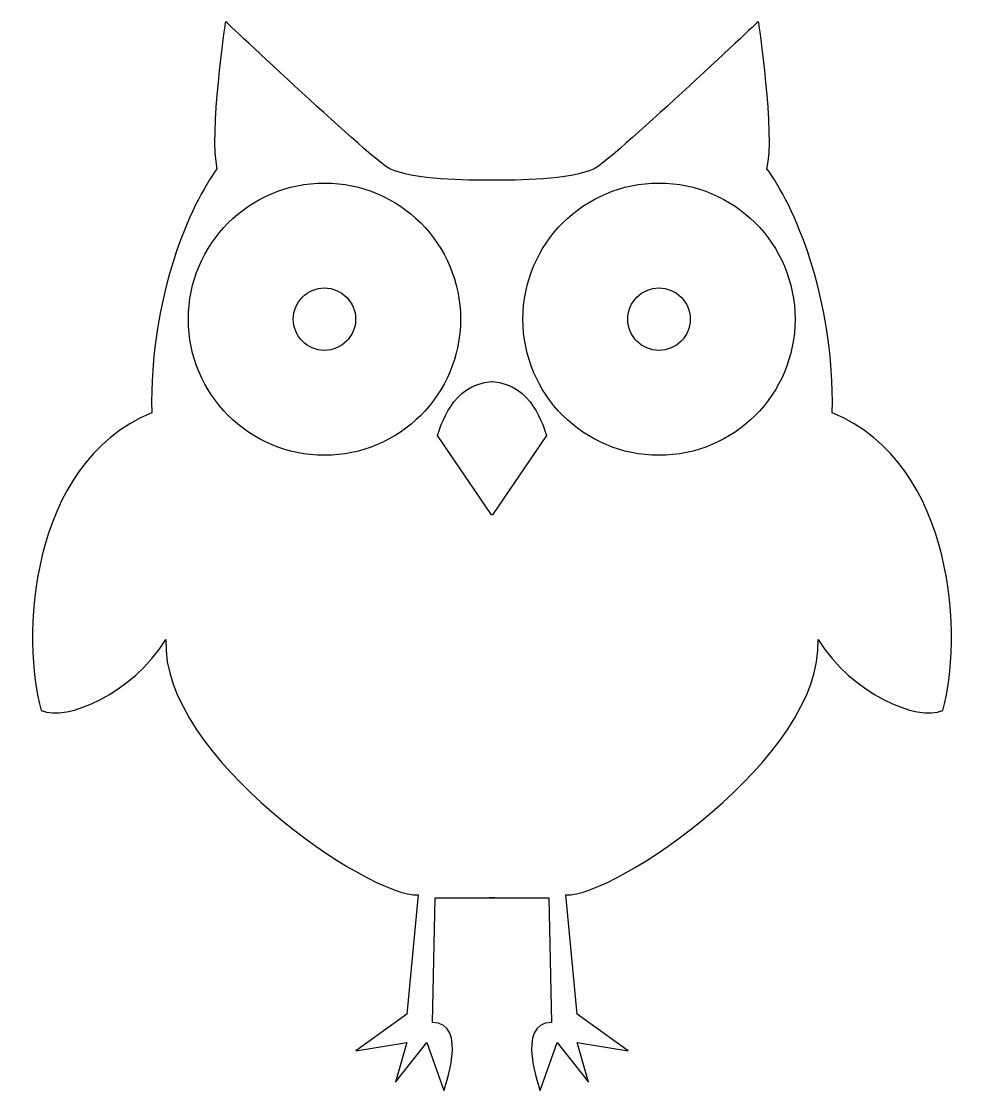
# Model space of a CAD drawing. Header units: centimetres. Extents: x -8.2 to 8.2, y -9.3 to 9.3.
import ezdxf

# ---------------------------------------------------------------- set-up
doc = ezdxf.new("R2010")
doc.units = ezdxf.units.CM
doc.header["$MEASUREMENT"] = 0
doc.layers.add('Camada 1', color=7, linetype='Continuous')

msp = doc.modelspace()

# ---------------------------------------------------------------- linework, layer by layer
at = {"layer": 'Camada 1'}
for points, knots in [([(0.04907, -5.9171), (-0.0983, -5.9171), (-0.98222, -5.9171), (-0.98222, -5.9171), (-0.98222, -5.9171), (-0.98222, -5.9171), (-1.0313, -8.07785), (-1.0313, -8.07785), (-1.0313, -8.07785), (-0.39291, -8.07785), (-0.83487, -9.25649), (-0.83487, -9.25649), (-0.83487, -9.25649), (-0.83487, -9.25649), (-1.12948, -8.42165), (-1.12948, -8.42165), (-1.12948, -8.42165), (-1.12948, -8.42165), (-1.6696, -9.10922), (-1.6696, -9.10922), (-1.6696, -9.10922), (-1.6696, -9.10922), (-1.47328, -8.42165), (-1.47328, -8.42165), (-1.47328, -8.42165), (-1.47328, -8.42165), (-2.35709, -8.56889), (-2.35709, -8.56889), (-2.35709, -8.56889), (-2.35709, -8.56889), (-1.47328, -7.93058), (-1.47328, -7.93058), (-1.47328, -7.93058), (-1.47328, -7.93058), (-1.27685, -5.86802), (-1.27685, -5.86802), (-1.27685, -5.86802), (-2.11158, -5.91707), (-5.74556, -3.46206), (-5.64729, -1.44858), (-5.64729, -1.44858), (-6.23652, -2.38161), (-7.36597, -2.87265), (-7.80793, -2.6763), (-7.80793, -2.6763), (-8.15162, -1.49766), (-8.05357, 1.59609), (-5.89282, 2.4799), (-5.89282, 2.4799), (-5.9419, 4.49317), (-5.20533, 6.11377), (-4.76337, 6.70299), (-4.76337, 6.70299), (-4.9106, 7.29219), (-4.61599, 9.25649), (-4.61599, 9.25649), (-4.61599, 9.25649), (-4.61599, 9.25649), (-2.0371, 6.82264), (-1.76786, 6.70297), (-1.76786, 6.70297), (-1.3259, 6.50654), (-0.45875, 6.50654), (-0.00002, 6.50654), (-0.00002, 6.50654), (0.45874, 6.50654), (1.32586, 6.50654), (1.76782, 6.70297), (1.76782, 6.70297), (2.03717, 6.82264), (4.61593, 9.25649), (4.61593, 9.25649), (4.61593, 9.25649), (4.61593, 9.25649), (4.91044, 7.2922), (4.76317, 6.70297), (4.76317, 6.70297), (5.20534, 6.11374), (5.94181, 4.49314), (5.89273, 2.47988), (5.89273, 2.47988), (8.05345, 1.59607), (8.15164, -1.49768), (7.80784, -2.67632), (7.80784, -2.67632), (7.36588, -2.87267), (6.23651, -2.3816), (5.64709, -1.4486), (5.64709, -1.4486), (5.74549, -3.46211), (2.11138, -5.91712), (1.27676, -5.86804), (1.27676, -5.86804), (1.27676, -5.86804), (1.47329, -7.9306), (1.47329, -7.9306), (1.47329, -7.9306), (1.47329, -7.9306), (2.357, -8.56891), (2.357, -8.56891), (2.357, -8.56891), (2.357, -8.56891), (1.47329, -8.42167), (1.47329, -8.42167), (1.47329, -8.42167), (1.47329, -8.42167), (1.66964, -9.10924), (1.66964, -9.10924), (1.66964, -9.10924), (1.66964, -9.10924), (1.12928, -8.42167), (1.12928, -8.42167), (1.12928, -8.42167), (1.12928, -8.42167), (0.8348, -9.25651), (0.8348, -9.25651), (0.8348, -9.25651), (0.8348, -9.25651), (0.39281, -8.07787), (1.03112, -8.07787), (1.03112, -8.07787), (1.03112, -8.07787), (0.98207, -5.91712), (0.98207, -5.91712), (0.98207, -5.91712), (0.98207, -5.91712), (0.09823, -5.91712), (-0.04912, -5.91712), (-0.04912, -5.91712), (-0.04912, -5.91712), (0.04907, -5.91713), (0.04907, -5.91713), (0.04907, -5.91713), (0.04907, -5.91713), (0.04907, -5.9171), (0.04907, -5.9171)], [0, 0, 0, 0, 0.02857143, 0.02857143, 0.02857143, 0.02857143, 0.05714286, 0.05714286, 0.05714286, 0.05714286, 0.08571429, 0.08571429, 0.08571429, 0.08571429, 0.11428571, 0.11428571, 0.11428571, 0.11428571, 0.14285714, 0.14285714, 0.14285714, 0.14285714, 0.17142857, 0.17142857, 0.17142857, 0.17142857, 0.2, 0.2, 0.2, 0.2, 0.22857143, 0.22857143, 0.22857143, 0.22857143, 0.25714286, 0.25714286, 0.25714286, 0.25714286, 0.28571429, 0.28571429, 0.28571429, 0.28571429, 0.31428571, 0.31428571, 0.31428571, 0.31428571, 0.34285714, 0.34285714, 0.34285714, 0.34285714, 0.37142857, 0.37142857, 0.37142857, 0.37142857, 0.4, 0.4, 0.4, 0.4, 0.42857143, 0.42857143, 0.42857143, 0.42857143, 0.45714286, 0.45714286, 0.45714286, 0.45714286, 0.48571429, 0.48571429, 0.48571429, 0.48571429, 0.51428571, 0.51428571, 0.51428571, 0.51428571, 0.54285714, 0.54285714, 0.54285714, 0.54285714, 0.57142857, 0.57142857, 0.57142857, 0.57142857, 0.6, 0.6, 0.6, 0.6, 0.62857143, 0.62857143, 0.62857143, 0.62857143, 0.65714286, 0.65714286, 0.65714286, 0.65714286, 0.68571429, 0.68571429, 0.68571429, 0.68571429, 0.71428571, 0.71428571, 0.71428571, 0.71428571, 0.74285714, 0.74285714, 0.74285714, 0.74285714, 0.77142857, 0.77142857, 0.77142857, 0.77142857, 0.8, 0.8, 0.8, 0.8, 0.82857143, 0.82857143, 0.82857143, 0.82857143, 0.85714286, 0.85714286, 0.85714286, 0.85714286, 0.88571429, 0.88571429, 0.88571429, 0.88571429, 0.91428571, 0.91428571, 0.91428571, 0.91428571, 0.94285714, 0.94285714, 0.94285714, 0.94285714, 1, 1, 1, 1]), ([(-2.90194, 1.74333), (-1.60016, 1.74333), (-0.54487, 2.79862), (-0.54487, 4.1004), (-0.54487, 4.1004), (-0.54487, 5.40218), (-1.60016, 6.45747), (-2.90194, 6.45747), (-2.90194, 6.45747), (-4.20372, 6.45747), (-5.25901, 5.40215), (-5.25901, 4.1004), (-5.25901, 4.1004), (-5.25901, 2.79865), (-4.20371, 1.74333), (-2.90194, 1.74333)], [0, 0, 0, 0, 0.2, 0.2, 0.2, 0.2, 0.4, 0.4, 0.4, 0.4, 0.6, 0.6, 0.6, 0.6, 1, 1, 1, 1]), ([(5.24982, 4.10039), (5.24982, 5.40217), (4.19432, 6.45746), (2.89254, 6.45746), (2.89254, 6.45746), (1.59079, 6.45746), (0.53568, 5.40214), (0.53568, 4.10039), (0.53568, 4.10039), (0.53568, 2.79864), (1.59079, 1.74332), (2.89254, 1.74332), (2.89254, 1.74332), (4.19435, 1.74333), (5.24982, 2.79862), (5.24982, 4.10039)], [0, 0, 0, 0, 0.2, 0.2, 0.2, 0.2, 0.4, 0.4, 0.4, 0.4, 0.6, 0.6, 0.6, 0.6, 1, 1, 1, 1]), ([(-2.90194, 3.56025), (-2.60368, 3.56025), (-2.36182, 3.80211), (-2.36182, 4.1004), (-2.36182, 4.1004), (-2.36182, 4.39869), (-2.60368, 4.64055), (-2.90194, 4.64055), (-2.90194, 4.64055), (-3.2002, 4.64055), (-3.44209, 4.39869), (-3.44209, 4.1004), (-3.44209, 4.1004), (-3.44209, 3.80211), (-3.20023, 3.56025), (-2.90194, 3.56025)], [0, 0, 0, 0, 0.2, 0.2, 0.2, 0.2, 0.4, 0.4, 0.4, 0.4, 0.6, 0.6, 0.6, 0.6, 1, 1, 1, 1]), ([(3.43293, 4.10039), (3.43293, 4.39865), (3.19086, 4.64054), (2.89257, 4.64054), (2.89257, 4.64054), (2.59428, 4.64054), (2.35266, 4.39868), (2.35266, 4.10039), (2.35266, 4.10039), (2.35266, 3.8021), (2.5943, 3.56024), (2.89257, 3.56024), (2.89257, 3.56024), (3.19084, 3.56024), (3.43293, 3.8021), (3.43293, 4.10039)], [0, 0, 0, 0, 0.2, 0.2, 0.2, 0.2, 0.4, 0.4, 0.4, 0.4, 0.6, 0.6, 0.6, 0.6, 1, 1, 1, 1]), ([(-0.00925, 3.02002), (-0.69674, 2.97094), (-0.89317, 2.23437), (-0.94228, 2.08689), (-0.94228, 2.08689), (-0.94228, 2.08689), (-0.00925, 0.71214), (-0.00925, 0.71214), (-0.00925, 0.71214), (-0.00925, 0.71214), (0.00922, 0.71214), (0.00922, 0.71214), (0.00922, 0.71214), (0.00922, 0.71214), (0.94222, 2.08689), (0.94222, 2.08689), (0.94222, 2.08689), (0.89314, 2.23434), (0.69682, 2.97092), (0.00922, 3.02002), (0.00922, 3.02002), (0.00922, 3.02002), (-0.00925, 3.02002), (-0.00925, 3.02002)], [0, 0, 0, 0, 0.14285714, 0.14285714, 0.14285714, 0.14285714, 0.28571429, 0.28571429, 0.28571429, 0.28571429, 0.42857143, 0.42857143, 0.42857143, 0.42857143, 0.57142857, 0.57142857, 0.57142857, 0.57142857, 0.71428571, 0.71428571, 0.71428571, 0.71428571, 1, 1, 1, 1])]:
    msp.add_open_spline(points, degree=3, knots=knots, dxfattribs=at)

doc.saveas('drawing.dxf')
